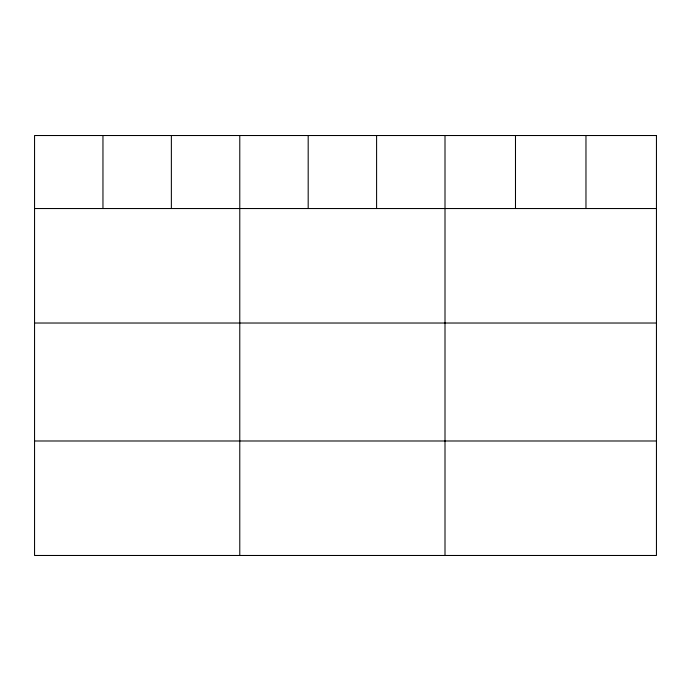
<?xml version="1.0" encoding="UTF-8"?>
<svg xmlns="http://www.w3.org/2000/svg" width="691" height="691" viewBox="0 0 691 691"><rect width="100%" height="100%" fill="white"/><g stroke="black" fill="none" stroke-linecap="round" stroke-linejoin="round"><path stroke-width="1.04" d="M34.55 208.535L656.45 208.535M34.55 323.025L656.45 323.025M34.55 440.988L656.45 440.988M585.968 135.522L585.968 208.535M515.486 135.522L515.486 208.535M445.004 135.522L445.004 555.478M376.595 135.522L376.595 208.535M308.186 135.522L308.186 208.535M239.777 135.522L239.777 555.478M171.368 135.522L171.368 208.535M102.959 135.522L102.959 208.535M656.45 135.522L34.55 135.522L34.55 555.478L656.45 555.478L656.45 135.522"/></g></svg>
